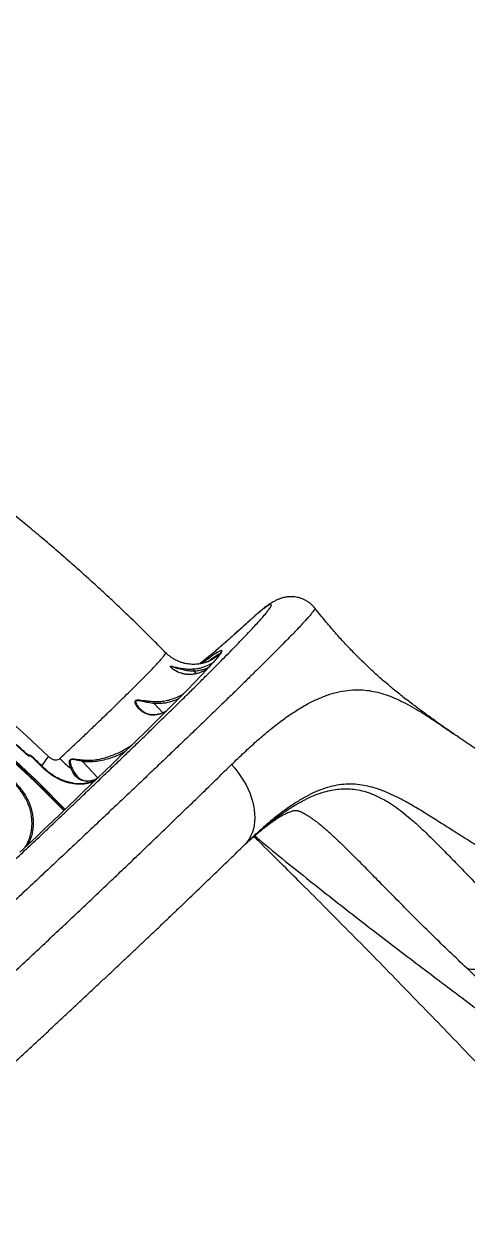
# Model space of a CAD drawing. Header units: millimetres. Extents: x -8422 to 28150, y -6982 to 5510.
# Drawn here: x 22933 to 23378, y 876 to 2092 of the extents above; entities that cross this region are included whole.
import ezdxf

# ---------------------------------------------------------------- set-up
doc = ezdxf.new("R2010")
doc.units = ezdxf.units.MM
for name, color, linetype in [('DIKOM_ОБЪЕКТ', 7, 'Continuous'), ('DIKOM_РАЗМЕР_ЗОНА', 7, 'Continuous'), ('DIKOM_РАЗМЕР_ОБЪЕКТА', 7, 'Continuous')]:
    doc.layers.add(name, color=color, linetype=linetype)
doc.styles.add('style1', font='arial.ttf', dxfattribs={"width": 0.8})
doc.dimstyles.new('1-50', dxfattribs={"dimtxt": 300, "dimasz": 200, "dimexe": 100, "dimexo": 0, "dimgap": 100, "dimtad": 1, "dimdec": 0, "dimtxsty": 'style1', "dimcen": 0, "dimclrd": 7, "dimclre": 7, "dimadec": 1, "dimazin": 2, "dimtfac": 1, "dimtdec": 0, "dimtmove": 1, "dimatfit": 3, "dimfxl": 0, "dimlwd": 25, "dimlwe": 18, "dimarcsym": 0})

# ---------------------------------------------------------------- blocks, each defined once
blk = doc.blocks.new('*D15')
at = {"layer": 'Defpoints', "color": 0, "transparency": 16777216}
for p in [(19380.3, 3651.5), (27070.1, 3651.5), (15204.4, -3115.2)]:
    blk.add_point(p, dxfattribs=at)
at = {"layer": 'DIKOM_РАЗМЕР_ОБЪЕКТА', "color": 7, "lineweight": 18, "transparency": 16777216}
for p, q in [((19380.3, 3651.5), (27170.1, 3651.5)), ((15204.4, -3115.2), (27170.1, -3115.2))]:
    blk.add_line(p, q, dxfattribs=at)
at = {"layer": 'DIKOM_РАЗМЕР_ОБЪЕКТА', "color": 7, "lineweight": 25, "transparency": 16777216}
blk.add_line((27070.1, -2915.2), (27070.1, 3451.5), dxfattribs=at)
at = {"layer": 'DIKOM_РАЗМЕР_ОБЪЕКТА', "color": 7, "transparency": 16777216}
for points in [[(27036.8, 3451.5), (27103.5, 3451.5), (27070.1, 3651.5)], [(27036.8, -2915.2), (27103.5, -2915.2), (27070.1, -3115.2)]]:
    blk.add_solid(points, dxfattribs=at)
at = {"layer": 'DIKOM_РАЗМЕР_ОБЪЕКТА', "color": 0, "transparency": 16777216, "insert": (26817, -135.2), "char_height": 300, "attachment_point": 5, "rotation": 90, "style": 'style1'}
blk.add_mtext('6750', dxfattribs=at)
blk = doc.blocks.new('*D16')
at = {"layer": 'Defpoints', "color": 0, "transparency": 16777216}
for p in [(12490, 1388), (23986.6, 1004), (12490, -5796.5)]:
    blk.add_point(p, dxfattribs=at)
at = {"layer": 'DIKOM_РАЗМЕР_ОБЪЕКТА', "color": 7, "lineweight": 18, "transparency": 16777216}
for p, q in [((12490, 1388), (12490, -5896.5)), ((23986.6, 1004), (23986.6, -5896.5))]:
    blk.add_line(p, q, dxfattribs=at)
at = {"layer": 'DIKOM_РАЗМЕР_ОБЪЕКТА', "color": 7, "lineweight": 25, "transparency": 16777216}
blk.add_line((23786.6, -5796.5), (12690, -5796.5), dxfattribs=at)
at = {"layer": 'DIKOM_РАЗМЕР_ОБЪЕКТА', "color": 7, "transparency": 16777216}
for points in [[(12690, -5763.2), (12690, -5829.8), (12490, -5796.5)], [(23786.6, -5763.2), (23786.6, -5829.8), (23986.6, -5796.5)]]:
    blk.add_solid(points, dxfattribs=at)
at = {"layer": 'DIKOM_РАЗМЕР_ОБЪЕКТА', "color": 0, "transparency": 16777216, "insert": (18238.3, -5543.3), "char_height": 300, "attachment_point": 5, "style": 'style1'}
blk.add_mtext('11500', dxfattribs=at)
blk = doc.blocks.new('*D14')
at = {"layer": 'Defpoints', "color": 0, "transparency": 16777216}
for p in [(20684.7, 5148.6), (28049.7, 5148.6), (14575.8, -5055.5)]:
    blk.add_point(p, dxfattribs=at)
at = {"layer": 'DIKOM_РАЗМЕР_ЗОНА', "color": 7, "lineweight": 18, "transparency": 16777216}
for p, q in [((20684.7, 5148.6), (28149.7, 5148.6)), ((14575.8, -5055.5), (28149.7, -5055.5))]:
    blk.add_line(p, q, dxfattribs=at)
at = {"layer": 'DIKOM_РАЗМЕР_ЗОНА', "color": 7, "lineweight": 25, "transparency": 16777216}
blk.add_line((28049.7, -4855.5), (28049.7, 4948.6), dxfattribs=at)
at = {"layer": 'DIKOM_РАЗМЕР_ЗОНА', "color": 7, "transparency": 16777216}
for points in [[(28016.4, 4948.6), (28083, 4948.6), (28049.7, 5148.6)], [(28016.4, -4855.5), (28083, -4855.5), (28049.7, -5055.5)]]:
    blk.add_solid(points, dxfattribs=at)
at = {"layer": 'DIKOM_РАЗМЕР_ЗОНА', "color": 0, "transparency": 16777216, "insert": (27796.5, -63.6), "char_height": 300, "attachment_point": 5, "rotation": 90, "style": 'style1'}
blk.add_mtext('10200', dxfattribs=at)
blk = doc.blocks.new('*D13')
at = {"layer": 'Defpoints', "color": 0, "transparency": 16777216}
for p in [(10490, 1785.1), (25983.1, 460.5), (10490, -6882.5)]:
    blk.add_point(p, dxfattribs=at)
at = {"layer": 'DIKOM_РАЗМЕР_ЗОНА', "color": 7, "lineweight": 18, "transparency": 16777216}
for p, q in [((10490, 1785.1), (10490, -6982.5)), ((25983.1, 460.5), (25983.1, -6982.5))]:
    blk.add_line(p, q, dxfattribs=at)
at = {"layer": 'DIKOM_РАЗМЕР_ЗОНА', "color": 7, "lineweight": 25, "transparency": 16777216}
blk.add_line((25783.1, -6882.5), (10690, -6882.5), dxfattribs=at)
at = {"layer": 'DIKOM_РАЗМЕР_ЗОНА', "color": 7, "transparency": 16777216}
for points in [[(10690, -6849.2), (10690, -6915.8), (10490, -6882.5)], [(25783.1, -6849.2), (25783.1, -6915.8), (25983.1, -6882.5)]]:
    blk.add_solid(points, dxfattribs=at)
at = {"layer": 'DIKOM_РАЗМЕР_ЗОНА', "color": 0, "transparency": 16777216, "insert": (18236.5, -6629.3), "char_height": 300, "attachment_point": 5, "style": 'style1'}
blk.add_mtext('15500', dxfattribs=at)

msp = doc.modelspace()

# ---------------------------------------------------------------- linework, layer by layer
at = {"layer": 'DIKOM_ОБЪЕКТ', "color": 7, "linetype": 'Continuous', "lineweight": 15}
for p, q in [((23154, 1486.3), (23153.8, 1486.1)), ((23122.3, 1453), (23119.5, 1451)), ((23121.6, 1457.8), (23120, 1456.4)), ((23103.7, 1440.6), (23106, 1438.1)), ((23106.9, 1438.3), (23105.7, 1438)), ((23063.8, 1408), (23072.4, 1398.7)), ((23075.8, 1400.4), (23071.7, 1398.3)), ((22937, 1356), (22936.9, 1356)), ((22937.5, 1356), (22937.3, 1355.9)), ((22937.3, 1355.9), (22937.3, 1355.9)), ((22937.3, 1355.9), (22937.5, 1355.9)), ((22991.6, 1349.8), (23007, 1333.2)), ((22986.6, 1334.5), (22986.7, 1334.3)), ((23163.1, 1273.9), (23162.9, 1273.8)), ((23253, 1266.2), (23252.4, 1266.8))]:
    msp.add_line(p, q, dxfattribs=at)
at = {"layer": 'DIKOM_ОБЪЕКТ', "color": 7, "linetype": 'Continuous', "lineweight": 15, "flags": 128}
for points in [[(22972.6, 1300.3), (22965.2, 1308), (22954.7, 1318.5), (22944.2, 1328.8), (22933.6, 1339), (22922.8, 1348.9), (22912, 1358.7), (22901, 1368.3), (22890, 1377.7), (22878.9, 1386.9), (22867.7, 1395.9), (22856.5, 1404.7), (22845.2, 1413.3), (22833.9, 1421.6), (22822.5, 1429.7), (22811.1, 1437.6), (22799.6, 1445.2), (22788.2, 1452.6), (22776.7, 1459.7), (22765.3, 1466.6), (22753.8, 1473.2)], [(22754.4, 1475), (22765.9, 1468.3), (22777.4, 1461.4), (22788.9, 1454.3), (22800.4, 1446.9), (22811.8, 1439.2), (22823.3, 1431.4), (22834.7, 1423.2), (22846.1, 1414.9), (22857.4, 1406.3), (22868.7, 1397.5), (22879.9, 1388.5), (22891, 1379.2), (22902.1, 1369.8), (22913, 1360.2), (22923.9, 1350.3), (22934.7, 1340.3), (22945.4, 1330.2), (22955.9, 1319.8), (22966.4, 1309.3), (22973.9, 1301.5)], [(22798.1, 1482.8), (22809.8, 1475), (22821.5, 1466.9), (22833.1, 1458.7), (22844.7, 1450.2), (22856.3, 1441.5), (22867.8, 1432.6), (22879.2, 1423.6), (22890.6, 1414.3), (22901.9, 1404.8), (22913.1, 1395.1), (22924.3, 1385.3), (22935.4, 1375.3), (22946.3, 1365.1), (22957.2, 1354.7)], [(23125.2, 1458.2), (23125.8, 1458.7), (23127.4, 1459.7), (23128.8, 1460.5), (23129.9, 1461.1), (23130.8, 1461.4), (23131.3, 1461.5), (23131.7, 1461.4)], [(23131.7, 1461.4), (23131.7, 1461), (23131.6, 1460.4), (23131.1, 1459.5), (23130.4, 1458.4), (23130.1, 1458)], [(23130.1, 1458), (23129.5, 1457.1), (23128.2, 1455.5), (23126.8, 1453.7), (23125, 1451.7), (23123.1, 1449.4), (23120.8, 1446.9), (23118.3, 1444.2), (23115.6, 1441.2), (23112.6, 1438.1), (23109.4, 1434.7), (23106, 1431), (23102.3, 1427.2), (23098.4, 1423.2), (23094.2, 1418.9), (23089.8, 1414.5), (23085.2, 1409.8), (23080.4, 1405), (23075.3, 1400), (23070.1, 1394.7), (23064.6, 1389.3), (23059, 1383.7), (23053.1, 1378), (23047, 1372), (23040.8, 1365.9), (23034.4, 1359.7), (23027.8, 1353.3), (23021, 1346.7), (23014, 1340), (23006.9, 1333.2), (22999.7, 1326.2), (22992.3, 1319.1), (22984.7, 1311.8), (22977, 1304.5), (22969.2, 1297.1), (22961.3, 1289.5), (22953.2, 1281.9), (22945.1, 1274.1), (22936.8, 1266.3), (22928.4, 1258.4)], [(22938.2, 1355.2), (22938.1, 1355.4), (22938, 1355.5), (22937.9, 1355.7), (22937.8, 1355.8), (22937.6, 1355.8), (22937.5, 1355.9), (22937.4, 1355.9), (22937.3, 1355.9)], [(22953.4, 1341.8), (22951.7, 1343.5), (22950, 1345.1), (22948.3, 1346.8), (22946.5, 1348.4), (22944.8, 1350), (22943.1, 1351.7), (22941.4, 1353.3), (22939.6, 1354.9)], [(23141.5, 1346.7), (23144.8, 1342.9), (23147.9, 1339.1), (23150.7, 1335.1), (23153.4, 1331), (23155.8, 1326.8), (23157.9, 1322.6), (23159.8, 1318.3), (23161.3, 1314), (23162.7, 1309.8), (23163.7, 1305.5), (23164.4, 1301.4), (23164.8, 1297.2), (23165, 1293.2), (23164.8, 1289.3), (23164.3, 1285.5), (23163.5, 1281.9), (23162.5, 1278.5), (23161.1, 1275.2), (23159.5, 1272.2), (23157.6, 1269.3), (23155.4, 1266.7), (23154.2, 1265.5)], [(22967, 1332.2), (22967, 1332.4), (22967.1, 1332.5), (22967.1, 1332.6), (22967.1, 1332.7), (22967, 1332.8), (22967, 1332.8)], [(23378.4, 1141.9), (23380.5, 1141.2), (23382.8, 1140.8), (23385.3, 1140.7), (23388, 1140.9), (23390.8, 1141.4), (23393.9, 1142.2), (23397.1, 1143.3), (23400.5, 1144.7), (23404, 1146.3), (23407.6, 1148.2), (23411.3, 1150.4), (23415, 1152.8), (23418.8, 1155.4), (23422.6, 1158.2), (23426.4, 1161.3), (23430.2, 1164.5), (23434, 1167.9), (23437.7, 1171.5), (23441.3, 1175.1)]]:
    msp.add_lwpolyline(points, dxfattribs=at)
at = {"layer": 'DIKOM_ОБЪЕКТ', "color": 7, "linetype": 'Continuous', "lineweight": 15}
for centre, radius, start, end in [((23272, 1249.3), 255.4, 125.0969, 128.7154), ((23162.7, 1397.1), 69.3, 117.6797, 129.5355), ((22936.2, 1356.1), 0.719, 312.3586, 354.8279), ((22939.2, 1355.5), 0.711, 310.0565, 352.238), ((23030.3, 1293.6), 95.3, 140.0847, 147.101), ((23016.9, 1395.6), 64.4, 221.6182, 234.8788), ((22952.9, 1342.5), 0.846, 310.1044, 344.814), ((22980.3, 1340.4), 2.57, 74.4214, 100.2869)]:
    msp.add_arc(centre, radius, start, end, dxfattribs=at)
for points, knots in [([(23075.2, 1459.2), (23071.1, 1463.4), (23062.5, 1472.2), (23049.2, 1485.2), (23035.5, 1498.5), (23021.7, 1511.6), (23007.7, 1524.5), (22993.7, 1537.3), (22979.5, 1549.9), (22965.1, 1562.4), (22950.7, 1574.7), (22936.2, 1586.8), (22921.5, 1598.8), (22906.8, 1610.6), (22891.9, 1622.2), (22876.9, 1633.6), (22861.8, 1644.9), (22846.6, 1655.9), (22831.3, 1666.8), (22815.9, 1677.5), (22801.6, 1687.2), (22792.4, 1693.3), (22788.3, 1695.9)], [0, 0, 0, 0, 0.046693, 0.097008, 0.14735, 0.197724, 0.248133, 0.298584, 0.349079, 0.399623, 0.45022, 0.500876, 0.551594, 0.602378, 0.653231, 0.70416, 0.755167, 0.806255, 0.857429, 0.908691, 0.960046, 1, 1, 1, 1]), ([(23225.4, 1503.9), (23225.3, 1504.2), (23224.5, 1505.2), (23222.9, 1506.9), (23220.6, 1509), (23218.1, 1510.7), (23215.6, 1512.2), (23213, 1513.4), (23210.4, 1514.3), (23207.8, 1514.9), (23205.3, 1515.3), (23202.9, 1515.5), (23200.7, 1515.6), (23198.6, 1515.4), (23196.7, 1515.2), (23194.9, 1514.9), (23193.2, 1514.5), (23191.6, 1514), (23190.1, 1513.5), (23188.7, 1512.9), (23187.2, 1512.3), (23185.8, 1511.6), (23184.2, 1510.7), (23182.3, 1509.6), (23180.4, 1508.5), (23179.3, 1507.8), (23178.9, 1507.5)], [0, 0, 0, 0, 0.008536, 0.04083, 0.072562, 0.103782, 0.134534, 0.16485, 0.19475, 0.224241, 0.253345, 0.282127, 0.310747, 0.339482, 0.368647, 0.398764, 0.430474, 0.464595, 0.503108, 0.544709, 0.59261, 0.648923, 0.717195, 0.803686, 0.922069, 1, 1, 1, 1]), ([(22463.7, 845.6), (22462.9, 844.6), (22461.3, 842.5), (22460.1, 840.5), (22459.6, 839.3), (22459.9, 838.8), (22460.7, 838.8), (22462.1, 839.4), (22464.3, 840.6), (22467.1, 842.4), (22470.5, 844.8), (22474.6, 847.8), (22479.2, 851.4), (22484.4, 855.5), (22490.1, 860.1), (22496.5, 865.3), (22503.6, 871.2), (22511.2, 877.6), (22519.5, 884.6), (22528.2, 892), (22537.4, 899.9), (22546.9, 908.1), (22556.9, 916.8), (22567.5, 926), (22578.6, 935.8), (22590.3, 946.1), (22602.3, 956.8), (22614.7, 967.8), (22627.3, 979), (22640.2, 990.5), (22653.4, 1002.4), (22666.9, 1014.6), (22680.9, 1027.2), (22695.3, 1040.2), (22709.9, 1053.5), (22725.3, 1067.5), (22741.5, 1082.3), (22758.6, 1097.9), (22775.8, 1113.7), (22793.3, 1129.8), (22811, 1146.2), (22827.9, 1161.7), (22843.8, 1176.5), (22858.7, 1190.4), (22873.6, 1204.2), (22888.5, 1218.2), (22903.5, 1232.1), (22918.4, 1246.2), (22933.2, 1260.1), (22947.6, 1273.6), (22961.7, 1286.9), (22975.3, 1299.9), (22988.8, 1312.7), (23002, 1325.3), (23015.1, 1337.8), (23027.9, 1350), (23040.3, 1362), (23052.3, 1373.5), (23063.7, 1384.6), (23074.6, 1395.2), (23085.1, 1405.4), (23095.2, 1415.3), (23104.9, 1424.9), (23114.1, 1434.1), (23122.9, 1442.8), (23131, 1451), (23138.5, 1458.5), (23145.3, 1465.6), (23151.6, 1472.1), (23157.4, 1478.1), (23162.6, 1483.7), (23167.3, 1488.7), (23171.3, 1493.2), (23174.6, 1497), (23177.3, 1500.2), (23179.3, 1502.9), (23180.8, 1504.9), (23181.6, 1506.4), (23181.7, 1507.3), (23181.2, 1507.7), (23180.1, 1507.4), (23178.5, 1506.6), (23176.7, 1505.5), (23175.5, 1504.7), (23174.9, 1504.4)], [0, 0, 0, 0, 0.014465, 0.028965, 0.040896, 0.052838, 0.06478, 0.076711, 0.08899, 0.101279, 0.113569, 0.125847, 0.137779, 0.149722, 0.161665, 0.173598, 0.185878, 0.198169, 0.210461, 0.222741, 0.234655, 0.246579, 0.258502, 0.270416, 0.282674, 0.294944, 0.307213, 0.319472, 0.331406, 0.34335, 0.355294, 0.367228, 0.379509, 0.391801, 0.404093, 0.416374, 0.43016, 0.443953, 0.457739, 0.471823, 0.485915, 0.499998, 0.511916, 0.523844, 0.535771, 0.547689, 0.559953, 0.572228, 0.584503, 0.596767, 0.608684, 0.620612, 0.63254, 0.644457, 0.65672, 0.668993, 0.681267, 0.69353, 0.705463, 0.717406, 0.729349, 0.741282, 0.753561, 0.765852, 0.778142, 0.790422, 0.802353, 0.814295, 0.826236, 0.838167, 0.850446, 0.862736, 0.875027, 0.887306, 0.899222, 0.911149, 0.923075, 0.934991, 0.947253, 0.959525, 0.971798, 0.98406, 0.992027, 1, 1, 1, 1]), ([(23225.4, 1503.9), (23225.4, 1503.9), (23225.7, 1503.8), (23225.4, 1503.1), (23224.6, 1501.7), (23223, 1499.6), (23220.7, 1496.9), (23217.8, 1493.5), (23214.2, 1489.6), (23210, 1485.1), (23205.2, 1480.1), (23199.7, 1474.4), (23193.5, 1468.1), (23186.5, 1461.1), (23179, 1453.6), (23170.9, 1445.5), (23162.3, 1437.1), (23153.3, 1428.2), (23143.7, 1418.8), (23133.4, 1408.9), (23122.6, 1398.4), (23111.2, 1387.4), (23099.2, 1375.9), (23086.9, 1364.1), (23074.3, 1352.1), (23061.4, 1339.8), (23048.2, 1327.2), (23034.5, 1314.2), (23020.2, 1300.7), (23005.6, 1286.9), (22990.6, 1272.8), (22975.5, 1258.6), (22960.3, 1244.4), (22945.1, 1230.1), (22929.6, 1215.7), (22913.9, 1201), (22897.9, 1186.1), (22881.7, 1171), (22865.3, 1155.8), (22848.3, 1140), (22830.6, 1123.6), (22812.2, 1106.6), (22793.8, 1089.6), (22775.3, 1072.7), (22756.9, 1055.8), (22739.6, 1039.9), (22723.5, 1025.1), (22708.4, 1011.4), (22693.6, 997.9), (22678.9, 984.6), (22664.4, 971.4), (22650.1, 958.4), (22636.1, 945.8), (22622.6, 933.7), (22609.7, 922), (22597.3, 910.9), (22585.3, 900.2), (22573.6, 889.8), (22562.3, 879.8), (22551.4, 870.2), (22541, 861.1), (22531.3, 852.6), (22522.2, 844.7), (22513.8, 837.4), (22505.9, 830.6), (22498.6, 824.4), (22491.7, 818.6), (22485.5, 813.4), (22479.9, 808.8), (22475, 804.9), (22470.9, 801.7), (22467.4, 799.1), (22464.5, 797), (22462.3, 795.6), (22460.8, 794.9), (22460, 794.6), (22460, 794.9), (22460, 794.9)], [0, 0, 0, 0, 0.002674, 0.015913, 0.029531, 0.043163, 0.056794, 0.070413, 0.083673, 0.096944, 0.110214, 0.123474, 0.137119, 0.150778, 0.164436, 0.178082, 0.191342, 0.204614, 0.217886, 0.231147, 0.244793, 0.258451, 0.27211, 0.285756, 0.298999, 0.312254, 0.325509, 0.338752, 0.352379, 0.366018, 0.379657, 0.393284, 0.406529, 0.419785, 0.433041, 0.446285, 0.459914, 0.473556, 0.487197, 0.500826, 0.516147, 0.531476, 0.546797, 0.562449, 0.578109, 0.593761, 0.607023, 0.620296, 0.633569, 0.646831, 0.660478, 0.674138, 0.687797, 0.701445, 0.714684, 0.727934, 0.741185, 0.754424, 0.768046, 0.781681, 0.795315, 0.808937, 0.822198, 0.83547, 0.848743, 0.862003, 0.875651, 0.889312, 0.902972, 0.91662, 0.929876, 0.943144, 0.956412, 0.969668, 0.983311, 0.996967, 1, 1, 1, 1]), ([(23174.9, 1504.4), (23174.9, 1504.3), (23174.5, 1504.1), (23173.3, 1503.2), (23170.8, 1501.1), (23167.5, 1498.3), (23163.5, 1494.8), (23158.9, 1490.7), (23155.5, 1487.6), (23153.8, 1486.1)], [0, 0, 0, 0, 0.013638, 0.178892, 0.344134, 0.508047, 0.67197, 0.835994, 1, 1, 1, 1]), ([(23178.2, 1507), (23177.9, 1506.8), (23177.1, 1506.3), (23175.7, 1505.2), (23174, 1503.9), (23172.3, 1502.4), (23170.5, 1500.9), (23168.6, 1499.2), (23166.4, 1497.4), (23164.2, 1495.4), (23161.9, 1493.3), (23159.4, 1491.2), (23156.9, 1488.9), (23155, 1487.2), (23154.1, 1486.3), (23154, 1486.3)], [0, 0, 0, 0, 0.057868, 0.134494, 0.24015, 0.330092, 0.413852, 0.502127, 0.586449, 0.669609, 0.751807, 0.833261, 0.913992, 0.99398, 1, 1, 1, 1]), ([(23174.9, 1504.4), (23175.1, 1504.5), (23176.1, 1505.5), (23177.3, 1506.3), (23178.2, 1507)], [0, 0, 0, 0, 0.175831, 1, 1, 1, 1]), ([(23178.2, 1507), (23178.4, 1507.1), (23178.6, 1507.3), (23178.9, 1507.4), (23178.9, 1507.5)], [0, 0, 0, 0, 0.874145, 1, 1, 1, 1]), ([(23365.7, 1377.3), (23364.9, 1377.8), (23361.8, 1379.9), (23356.2, 1383.8), (23348.4, 1389.3), (23339.9, 1395.4), (23330.8, 1402.1), (23321, 1409.4), (23310.8, 1417.4), (23300.3, 1426), (23289.5, 1435.3), (23278.6, 1445.3), (23268.3, 1455.4), (23258.6, 1465.4), (23249.4, 1475.3), (23240.2, 1485.9), (23232.2, 1495.5), (23227.3, 1501.7), (23225.5, 1504)], [0, 0, 0, 0, 0.015289, 0.061718, 0.113562, 0.170505, 0.232141, 0.297959, 0.367338, 0.439575, 0.514312, 0.591579, 0.671636, 0.738034, 0.806949, 0.878911, 0.954575, 1, 1, 1, 1]), ([(23153.8, 1486.1), (23152.3, 1484.7), (23149.3, 1482), (23144.9, 1478), (23140.7, 1474.3), (23136.7, 1470.8), (23133.1, 1467.6), (23129.7, 1464.6), (23126.6, 1462), (23124, 1459.7), (23121.7, 1457.8), (23120.6, 1456.9), (23120, 1456.4)], [0, 0, 0, 0, 0.101029, 0.202057, 0.306021, 0.409983, 0.511013, 0.612042, 0.716008, 0.819974, 0.90974, 1, 1, 1, 1]), ([(23154, 1486.3), (23153.2, 1485.6), (23151.3, 1483.8), (23148.3, 1481.2), (23145.1, 1478.3), (23142, 1475.5), (23139.1, 1472.9), (23136.3, 1470.4), (23133.7, 1468.2), (23131.3, 1466.1), (23129.1, 1464.1), (23127.1, 1462.4), (23125.2, 1460.8), (23123.6, 1459.5), (23122.4, 1458.5), (23121.8, 1458), (23121.6, 1457.8)], [0, 0, 0, 0, 0.053177, 0.130495, 0.207689, 0.284613, 0.361133, 0.437113, 0.512419, 0.586811, 0.661149, 0.735409, 0.809258, 0.882239, 0.95371, 1, 1, 1, 1]), ([(22973, 1300.7), (22972.6, 1301.1), (22969.1, 1304.8), (22962.3, 1311.6), (22952.8, 1321.2), (22943.2, 1330.6), (22933.4, 1339.9), (22923.6, 1349), (22913.7, 1357.9), (22903.7, 1366.7), (22893.7, 1375.4), (22883.6, 1383.8), (22873.4, 1392.1), (22863.2, 1400.3), (22852.9, 1408.2), (22842.6, 1416), (22832.2, 1423.5), (22821.8, 1430.9), (22811.4, 1438.1), (22800.9, 1445.1), (22790.4, 1451.9), (22780, 1458.4), (22769.5, 1464.8), (22760.7, 1469.9), (22755.5, 1472.9), (22753.7, 1473.9)], [0, 0, 0, 0, 0.006129, 0.052342, 0.098555, 0.144768, 0.190983, 0.237196, 0.28341, 0.329625, 0.375839, 0.422054, 0.468269, 0.514485, 0.560701, 0.606918, 0.653134, 0.699352, 0.74557, 0.791788, 0.838007, 0.884227, 0.930447, 0.976668, 1, 1, 1, 1]), ([(22968.8, 1352.8), (22972.4, 1356.2), (22979.6, 1363), (22989.8, 1372.6), (22999.5, 1381.9), (23008.9, 1390.8), (23017.8, 1399.4), (23026.3, 1407.6), (23034.1, 1415.3), (23041.6, 1422.6), (23048.5, 1429.5), (23054.8, 1435.8), (23060.4, 1441.5), (23065.1, 1446.5), (23069, 1450.7), (23072, 1454.1), (23074, 1456.7), (23075.1, 1458.3), (23075.5, 1459.2), (23075.2, 1459.2), (23075.2, 1459.2)], [0, 0, 0, 0, 0.053489, 0.107041, 0.160594, 0.214083, 0.269765, 0.325519, 0.381273, 0.436955, 0.497498, 0.558087, 0.618629, 0.68094, 0.743301, 0.805612, 0.865954, 0.926343, 0.986685, 1, 1, 1, 1]), ([(23119.5, 1451), (23119.4, 1451), (23119.3, 1450.9), (23118.7, 1450.6), (23117.8, 1450.2), (23116.6, 1449.8), (23115.3, 1449.3), (23113.8, 1448.9), (23112.2, 1448.4), (23110.3, 1448), (23108.2, 1447.7), (23105.8, 1447.5), (23103.3, 1447.4), (23100.5, 1447.5), (23097.6, 1447.8), (23094.6, 1448.4), (23091.6, 1449.2), (23088.6, 1450.3), (23085.6, 1451.6), (23082.6, 1453.3), (23079.6, 1455.3), (23077.2, 1457.3), (23075.8, 1458.7), (23075.3, 1459.3)], [0, 0, 0, 0, 0.001379, 0.06163, 0.116639, 0.167442, 0.21513, 0.260744, 0.305254, 0.349528, 0.394086, 0.439625, 0.48659, 0.535145, 0.585179, 0.636394, 0.688458, 0.741077, 0.794045, 0.847219, 0.90607, 0.964203, 1, 1, 1, 1]), ([(23131.1, 1459.8), (23131.1, 1459.8), (23131.1, 1459.8), (23131, 1459.6), (23130.8, 1459.1), (23130.4, 1458.4), (23130, 1457.9), (23129.8, 1457.7)], [0, 0, 0, 0, 0.106359, 0.306738, 0.543617, 0.811361, 1, 1, 1, 1]), ([(23103.3, 1442.9), (23104.7, 1443), (23107.5, 1443.3), (23111.6, 1444.2), (23116.3, 1445.8), (23120.4, 1447.6), (23122.8, 1449.4), (23123.4, 1449.8)], [0, 0, 0, 0, 0.201259, 0.388899, 0.578298, 0.895571, 1, 1, 1, 1]), ([(23121.5, 1457.8), (23120.4, 1456.9), (23118.2, 1455.1), (23114.5, 1452), (23111.6, 1449.6), (23109.8, 1448.2), (23109.5, 1447.9)], [0, 0, 0, 0, 0.293325, 0.605161, 0.927426, 1, 1, 1, 1]), ([(23120, 1456.4), (23117.6, 1454.5), (23114.4, 1451.9), (23110.6, 1448.8), (23109.6, 1447.9)], [0, 0, 0, 0, 0.741633, 1, 1, 1, 1]), ([(23127.7, 1456.3), (23126.8, 1455.6), (23124.6, 1453.9), (23121.9, 1452.2), (23119.9, 1451.3), (23119.4, 1451.1)], [0, 0, 0, 0, 0.348336, 0.824584, 1, 1, 1, 1]), ([(23122.8, 1452.9), (23122.7, 1452.9), (23122.5, 1453.1), (23122.4, 1453), (23122.3, 1453)], [0, 0, 0, 0, 0.339836, 1, 1, 1, 1]), ([(23123.3, 1453.2), (23123.3, 1453.2), (23123.1, 1453.3), (23122.8, 1453.3), (23122.5, 1453.2), (23122.4, 1453), (23122.4, 1453)], [0, 0, 0, 0, 0.197341, 0.549582, 0.912041, 1, 1, 1, 1]), ([(23129.1, 1456.6), (23128.9, 1456.6), (23128.6, 1456.7), (23127.9, 1456.4), (23127.7, 1456.3)], [0, 0, 0, 0, 0.604218, 1, 1, 1, 1]), ([(23129.2, 1456.8), (23129.2, 1456.8), (23129, 1456.8), (23128.7, 1456.7), (23128.3, 1456.6), (23128.2, 1456.5)], [0, 0, 0, 0, 0.023208, 0.664944, 1, 1, 1, 1]), ([(23105.7, 1438), (23104.8, 1437.8), (23103.1, 1437.5), (23099.9, 1437.2), (23096.2, 1437.3), (23091.8, 1438.1), (23087.4, 1439.7), (23083.7, 1441.7), (23081.3, 1443.6), (23080.1, 1444.8), (23079.9, 1445.6), (23080.6, 1445.8), (23082.2, 1445.4), (23084.7, 1444.8), (23088.4, 1443.9), (23093.1, 1443.1), (23098.4, 1442.6), (23101.9, 1442.8), (23103.3, 1442.9)], [0, 0, 0, 0, 0.040432, 0.080882, 0.150957, 0.221146, 0.313922, 0.406693, 0.468097, 0.518439, 0.55094, 0.585741, 0.630832, 0.68922, 0.747831, 0.841262, 0.934582, 1, 1, 1, 1]), ([(23103.7, 1440.6), (23103.7, 1440.6), (23102.3, 1440.6), (23098.9, 1440.7), (23093.7, 1441.5), (23089.1, 1442.7), (23085.4, 1443.8), (23082.9, 1444.7), (23081.3, 1445.2), (23080.7, 1445.1), (23080.6, 1444.9), (23080.8, 1444.5), (23081.1, 1444.1), (23081.3, 1443.8), (23081.4, 1443.8)], [0, 0, 0, 0, 0.00012, 0.132788, 0.320138, 0.512684, 0.627772, 0.744888, 0.829606, 0.878148, 0.892492, 0.951367, 0.998618, 1, 1, 1, 1]), ([(23105.8, 1438.1), (23105.6, 1438), (23104.7, 1437.8), (23103, 1437.5), (23100.7, 1437.3), (23098.2, 1437.3), (23095.8, 1437.5), (23093.3, 1437.9), (23090.8, 1438.6), (23088.3, 1439.4), (23086.1, 1440.5), (23084.3, 1441.5), (23082.9, 1442.5), (23082, 1443.2), (23081.5, 1443.7), (23081.4, 1443.8), (23081.4, 1443.8)], [0, 0, 0, 0, 0.013163, 0.086438, 0.163927, 0.245343, 0.330611, 0.420911, 0.517433, 0.618195, 0.723175, 0.809097, 0.882425, 0.946415, 0.987311, 1, 1, 1, 1]), ([(23103.7, 1440.6), (23103.7, 1440.8), (23103.6, 1441.4), (23103.5, 1442.1), (23103.4, 1442.6), (23103.3, 1442.8), (23103.3, 1442.9), (23103.3, 1442.9)], [0, 0, 0, 0, 0.244002, 0.488003, 0.731999, 0.9571, 1, 1, 1, 1]), ([(23118.4, 1444.2), (23117.8, 1443.9), (23115.9, 1443.1), (23112.5, 1442), (23108.2, 1441), (23105.2, 1440.7), (23103.7, 1440.6)], [0, 0, 0, 0, 0.129743, 0.412262, 0.697422, 1, 1, 1, 1]), ([(23103.7, 1440.6), (23103.7, 1440.6), (23103.7, 1440.6), (23103.7, 1440.6), (23103.7, 1440.6), (23103.7, 1440.6)], [0, 0, 0, 0, 0.498061, 0.910043, 1, 1, 1, 1]), ([(23106.9, 1438.4), (23106.6, 1438.3), (23106.2, 1438.1), (23105.8, 1438.1), (23105.7, 1438.1)], [0, 0, 0, 0, 0.932014, 1, 1, 1, 1]), ([(23105.8, 1438), (23105.7, 1438), (23105.7, 1438), (23105.7, 1438), (23105.7, 1438)], [0, 0, 0, 0, 0.614267, 1, 1, 1, 1]), ([(23116.6, 1442.3), (23115.2, 1441.6), (23112.2, 1439.9), (23108.9, 1438.8), (23107, 1438.3), (23106.9, 1438.3)], [0, 0, 0, 0, 0.444778, 0.97507, 1, 1, 1, 1]), ([(23071.7, 1398.3), (23070.9, 1398), (23069.2, 1397.3), (23066.6, 1396.7), (23063.7, 1396.3), (23060.5, 1396.4), (23056.8, 1397.2), (23053.2, 1398.8), (23049.8, 1401.3), (23046.9, 1404.3), (23045, 1407.2), (23044.3, 1409.4), (23044.5, 1410.6), (23045.2, 1411.4), (23046.6, 1411.7), (23048.4, 1411.7), (23051.5, 1411.3), (23056, 1410.8), (23060.6, 1410.3), (23063.2, 1410.1), (23063.7, 1410.1)], [0, 0, 0, 0, 0.039971, 0.083837, 0.127734, 0.188933, 0.250231, 0.33504, 0.419982, 0.502438, 0.584613, 0.629744, 0.658083, 0.686914, 0.718, 0.753285, 0.78872, 0.882241, 0.975868, 1, 1, 1, 1]), ([(23063.8, 1408), (23063.8, 1408), (23063.2, 1408.1), (23060.7, 1408.4), (23056.3, 1409.2), (23051.8, 1410.3), (23048.8, 1410.8), (23047, 1411), (23045.8, 1410.9), (23045.3, 1410.5), (23045, 1410), (23045, 1409), (23045.7, 1407.5), (23046.8, 1405.7), (23047.9, 1404.3), (23048.7, 1403.5), (23049, 1403.2)], [0, 0, 0, 0, 0.000168, 0.047933, 0.231039, 0.418147, 0.48472, 0.552529, 0.608313, 0.64939, 0.658789, 0.70948, 0.794121, 0.874015, 0.954006, 1, 1, 1, 1]), ([(23063.7, 1410.1), (23064.5, 1410.1), (23067.1, 1410), (23071.6, 1410.3), (23077, 1411.2), (23082.5, 1412.8), (23088, 1415), (23091.6, 1417), (23093.3, 1418)], [0, 0, 0, 0, 0.07751, 0.253004, 0.429096, 0.604753, 0.812662, 1, 1, 1, 1]), ([(23087.7, 1412.4), (23087.6, 1412.4), (23086.2, 1411.7), (23081.9, 1410.2), (23076.3, 1408.7), (23070.6, 1408), (23066.9, 1407.9), (23064.6, 1408), (23063.8, 1408)], [0, 0, 0, 0, 0.014973, 0.19928, 0.543647, 0.720528, 0.89739, 1, 1, 1, 1]), ([(23141.5, 1346.7), (23145.8, 1350.8), (23154.3, 1359), (23166.6, 1370.2), (23178.8, 1380.6), (23190.8, 1390.1), (23202.6, 1398.4), (23213.9, 1405.5), (23224.8, 1411.2), (23235.3, 1415.7), (23245.7, 1419.1), (23255.9, 1421.2), (23266.1, 1422.1), (23275.6, 1421.8), (23284.5, 1420.4), (23292.8, 1418.4), (23301.3, 1415.5), (23309.9, 1411.8), (23318.9, 1407.2), (23328.3, 1401.9), (23338.1, 1395.8), (23348.5, 1389), (23357.5, 1382.9), (23363.3, 1378.9), (23365.1, 1377.6)], [0, 0, 0, 0, 0.049586, 0.099204, 0.148788, 0.199635, 0.25052, 0.301366, 0.350111, 0.39889, 0.447637, 0.497598, 0.547595, 0.597559, 0.639234, 0.680944, 0.722654, 0.764329, 0.807151, 0.850017, 0.892878, 0.935694, 0.979892, 1, 1, 1, 1]), ([(23071.8, 1398.6), (23071.5, 1398.4), (23070.5, 1398), (23068.8, 1397.5), (23066.6, 1396.9), (23064.5, 1396.6), (23062.5, 1396.5), (23060.5, 1396.7), (23058.5, 1397.1), (23056.4, 1397.8), (23054.3, 1398.8), (23052.3, 1400.1), (23050.5, 1401.6), (23049.4, 1402.7), (23048.9, 1403.2)], [0, 0, 0, 0, 0.029755, 0.105251, 0.18227, 0.259774, 0.336275, 0.41259, 0.498074, 0.592853, 0.69252, 0.797395, 0.907179, 1, 1, 1, 1]), ([(23063.8, 1408), (23063.8, 1408.3), (23063.8, 1408.9), (23063.8, 1409.6), (23063.7, 1409.9), (23063.7, 1410.1), (23063.7, 1410.1)], [0, 0, 0, 0, 0.315725, 0.631459, 0.94377, 1, 1, 1, 1]), ([(23063.8, 1408), (23063.8, 1408), (23063.8, 1408), (23063.8, 1408), (23063.8, 1408), (23063.8, 1408)], [0, 0, 0, 0, 0.42486, 0.783703, 1, 1, 1, 1]), ([(23071.8, 1398.4), (23071.8, 1398.4), (23071.8, 1398.4), (23071.7, 1398.3), (23071.7, 1398.3)], [0, 0, 0, 0, 0.80704, 1, 1, 1, 1]), ([(23075.6, 1400.2), (23074.8, 1399.8), (23073.5, 1399.1), (23072.2, 1398.6), (23071.8, 1398.4)], [0, 0, 0, 0, 0.689331, 1, 1, 1, 1]), ([(22936.7, 1355.5), (22936.2, 1356), (22933.8, 1358.2), (22924.2, 1366.7), (22915.2, 1374.8), (22908.1, 1381.2)], [0, 0, 0, 0, 0.051224, 0.256125, 1, 1, 1, 1]), ([(23499.4, 1289.9), (23497.4, 1291.2), (23492, 1294.7), (23483.3, 1300.2), (23473.4, 1306.5), (23463.7, 1312.7), (23454.9, 1318.3), (23447.1, 1323.3), (23439.6, 1328.1), (23431.5, 1333.3), (23422.9, 1338.9), (23414.5, 1344.4), (23406.3, 1349.8), (23398.3, 1355.2), (23390.5, 1360.4), (23382.9, 1365.5), (23375.5, 1370.5), (23369.6, 1374.6), (23366.2, 1376.9), (23365.1, 1377.6)], [0, 0, 0, 0, 0.040187, 0.107194, 0.174214, 0.241172, 0.308015, 0.356863, 0.405417, 0.469355, 0.532987, 0.596346, 0.659465, 0.722379, 0.785122, 0.847724, 0.910221, 0.973157, 1, 1, 1, 1]), ([(22937, 1356), (22933.2, 1359.3), (22929.4, 1362.7), (22925.6, 1366.1), (22925.4, 1366.2)], [0, 0, 0, 0, 0.964261, 1, 1, 1, 1]), ([(22991.8, 1351.3), (22993.2, 1351.2), (22996.1, 1350.9), (23001.2, 1351.1), (23007.2, 1351.8), (23014, 1353.4), (23021.3, 1355.8), (23028.9, 1359.1), (23035.8, 1362.8), (23039.8, 1365.4), (23041.3, 1366.4)], [0, 0, 0, 0, 0.081352, 0.162755, 0.293192, 0.424075, 0.554774, 0.730663, 0.897065, 1, 1, 1, 1]), ([(22938.2, 1355.2), (22938.1, 1355.2), (22937.9, 1355.2), (22937.6, 1355.1), (22937.1, 1355.2), (22936.9, 1355.4), (22936.7, 1355.5)], [0, 0, 0, 0, 0.085606, 0.389391, 0.694835, 1, 1, 1, 1]), ([(22937.3, 1355.9), (22937.3, 1355.9), (22937.3, 1355.9), (22937.2, 1355.9), (22937, 1355.9), (22937, 1356), (22936.9, 1356)], [0, 0, 0, 0, 0.314534, 0.608388, 0.856942, 1, 1, 1, 1]), ([(22939.9, 1355.4), (22939.8, 1355.4), (22939.5, 1355.7), (22938.9, 1356), (22938.1, 1356.1), (22937.5, 1356), (22937.3, 1355.8), (22937.2, 1355.8)], [0, 0, 0, 0, 0.071797, 0.380881, 0.660809, 0.935067, 1, 1, 1, 1]), ([(22939.6, 1354.9), (22939.5, 1355), (22939.2, 1355.2), (22938.8, 1355.4), (22938.4, 1355.3), (22938.2, 1355.3), (22938.2, 1355.2)], [0, 0, 0, 0, 0.296906, 0.594114, 0.889583, 1, 1, 1, 1]), ([(22953.7, 1342.3), (22952, 1343.9), (22947.4, 1348.3), (22942.8, 1352.7), (22939.9, 1355.4)], [0, 0, 0, 0, 0.375858, 1, 1, 1, 1]), ([(22957.2, 1354.7), (22958.1, 1354), (22959.8, 1352.5), (22962.8, 1351.4), (22965.6, 1351.2), (22967.7, 1351.9), (22968.5, 1352.6), (22968.8, 1352.8)], [0, 0, 0, 0, 0.238527, 0.471335, 0.696804, 0.915987, 1, 1, 1, 1]), ([(22979.9, 1342.9), (22979.3, 1344.4), (22978.6, 1346.5), (22978.3, 1349.2), (22978.4, 1350.6), (22979, 1351.5), (22979.8, 1352.1), (22981.3, 1352.4), (22983.2, 1352.3), (22986.7, 1352), (22989.6, 1351.6), (22991.8, 1351.3)], [0, 0, 0, 0, 0.231125, 0.319683, 0.391424, 0.436718, 0.482245, 0.545687, 0.638837, 0.734214, 1, 1, 1, 1]), ([(22991.6, 1349.8), (22991.6, 1349.8), (22989.5, 1350.3), (22986.7, 1350.9), (22983.3, 1351.6), (22981.4, 1351.8), (22980.1, 1351.7), (22979.3, 1351.2), (22978.9, 1350.4), (22978.9, 1349), (22979.4, 1346.4), (22980.4, 1344.4), (22981, 1342.9)], [0, 0, 0, 0, 0.000323, 0.274224, 0.369148, 0.463549, 0.523549, 0.564869, 0.606185, 0.674728, 0.76302, 1, 1, 1, 1]), ([(23034.1, 1359.4), (23032.8, 1358.7), (23028.7, 1356.4), (23022.2, 1353.9), (23014.6, 1351.5), (23007.6, 1350), (23001.4, 1349.3), (22996.1, 1349.3), (22993.1, 1349.6), (22991.6, 1349.8)], [0, 0, 0, 0, 0.100621, 0.316019, 0.476754, 0.637736, 0.798155, 0.899103, 1, 1, 1, 1]), ([(22991.6, 1349.8), (22991.7, 1350.1), (22991.7, 1350.6), (22991.8, 1351.1), (22991.8, 1351.3), (22991.8, 1351.3)], [0, 0, 0, 0, 0.499481, 0.920562, 1, 1, 1, 1]), ([(22991.6, 1349.8), (22991.6, 1349.8), (22991.6, 1349.8), (22991.6, 1349.8), (22991.6, 1349.8), (22991.6, 1349.8)], [0, 0, 0, 0, 0.385571, 0.784769, 1, 1, 1, 1]), ([(22621.7, 865.2), (22625.7, 868.7), (22633.7, 875.7), (22646.2, 886.8), (22659.2, 898.2), (22672.6, 910.1), (22686.5, 922.4), (22700.9, 935.3), (22715.6, 948.5), (22730.5, 961.8), (22745.5, 975.3), (22760.5, 988.9), (22775.8, 1002.7), (22791.3, 1016.9), (22807.2, 1031.3), (22823.3, 1046.1), (22839.6, 1061), (22855.7, 1075.8), (22871.7, 1090.6), (22887.6, 1105.3), (22903.5, 1120), (22919.4, 1134.9), (22935.4, 1149.8), (22951.5, 1164.9), (22967.4, 1179.8), (22983, 1194.5), (22998.3, 1208.9), (23013.1, 1223), (23027.8, 1236.9), (23042.3, 1250.8), (23056.7, 1264.5), (23070.8, 1278.1), (23084.6, 1291.4), (23098.8, 1305), (23113.2, 1319), (23127.8, 1333.2), (23136.9, 1342.2), (23141.5, 1346.7)], [0, 0, 0, 0, 0.027716, 0.055455, 0.083195, 0.110911, 0.139432, 0.167979, 0.196526, 0.225047, 0.252759, 0.280495, 0.30823, 0.335942, 0.364457, 0.392998, 0.421539, 0.450054, 0.477791, 0.505552, 0.533314, 0.561051, 0.589595, 0.618166, 0.646737, 0.675282, 0.70299, 0.730722, 0.758455, 0.786163, 0.814675, 0.843213, 0.871751, 0.900263, 0.933502, 0.966761, 1, 1, 1, 1]), ([(22967, 1332.2), (22964.6, 1333.5), (22961, 1335.5), (22956.6, 1338.9), (22954.5, 1340.9), (22953.4, 1341.8)], [0, 0, 0, 0, 0.492765, 0.746385, 1, 1, 1, 1]), ([(22967.1, 1332.9), (22966.8, 1333), (22965.4, 1333.6), (22963, 1335.1), (22959.7, 1337.3), (22956.6, 1339.7), (22954.7, 1341.5), (22953.7, 1342.3)], [0, 0, 0, 0, 0.048237, 0.287272, 0.527413, 0.768154, 1, 1, 1, 1]), ([(23006.4, 1332.6), (23005.1, 1332), (23002.9, 1330.9), (22999.7, 1330.1), (22996.8, 1329.7), (22993.8, 1329.8), (22990.9, 1330.5), (22988, 1331.9), (22985, 1334.3), (22982.2, 1337.9), (22980.7, 1341.2), (22979.9, 1342.9)], [0, 0, 0, 0, 0.104512, 0.182315, 0.262397, 0.354622, 0.449526, 0.561807, 0.677237, 0.835915, 1, 1, 1, 1]), ([(22981, 1342.9), (22981.9, 1341.2), (22983.5, 1338), (22985.6, 1335.6), (22986.6, 1334.5)], [0, 0, 0, 0, 0.539149, 1, 1, 1, 1]), ([(22933.9, 1263.5), (22934.6, 1264.8), (22936.3, 1267.5), (22938.1, 1272.2), (22939.6, 1277.3), (22940.5, 1282.7), (22940.8, 1288.1), (22940.4, 1293.6), (22939.5, 1299), (22938, 1304.4), (22935.9, 1309.6), (22932.9, 1315.4), (22928.8, 1321.5), (22925, 1325.4), (22923.1, 1327.3)], [0, 0, 0, 0, 0.063722, 0.142244, 0.221015, 0.299535, 0.378036, 0.456789, 0.535291, 0.613782, 0.692523, 0.771014, 0.885507, 1, 1, 1, 1]), ([(22923.9, 1328.2), (22925.4, 1326.7), (22928.2, 1323.9), (22931.8, 1319.2), (22934.9, 1314.2), (22937.4, 1309.1), (22939.5, 1303.7), (22940.9, 1298.2), (22941.7, 1292.6), (22941.9, 1287), (22941.5, 1281.5), (22940.5, 1276.1), (22938.9, 1270.9), (22937.4, 1267.7), (22936.6, 1266.1)], [0, 0, 0, 0, 0.087389, 0.174776, 0.257464, 0.340417, 0.423105, 0.505859, 0.58888, 0.671635, 0.75435, 0.83733, 0.920048, 1, 1, 1, 1]), ([(22981.8, 1328.1), (22981.6, 1328.1), (22980.2, 1328.3), (22977.7, 1328.9), (22974.1, 1329.9), (22970.5, 1331.2), (22968.2, 1332.3), (22967, 1332.9)], [0, 0, 0, 0, 0.033478, 0.273566, 0.515538, 0.758743, 1, 1, 1, 1]), ([(23003.3, 1329.7), (23002.9, 1329.5), (23001.1, 1328.7), (22997.6, 1327.8), (22992.7, 1327), (22987.6, 1326.8), (22982.4, 1327.3), (22977.2, 1328.3), (22972, 1329.9), (22968.6, 1331.4), (22967, 1332.2)], [0, 0, 0, 0, 0.034823, 0.172195, 0.310079, 0.448405, 0.586291, 0.724048, 0.862241, 1, 1, 1, 1]), ([(22981.7, 1328), (22981.8, 1328), (22983.6, 1327.7), (22987, 1327.5), (22992, 1327.6), (22996.8, 1328.4), (23001.2, 1329.5), (23003.8, 1330.7), (23005, 1331.3)], [0, 0, 0, 0, 0.009418, 0.213639, 0.418514, 0.622724, 0.826008, 1, 1, 1, 1]), ([(23006.5, 1332.6), (23006.2, 1332.5), (23005.2, 1332), (23003.6, 1331.3), (23001.6, 1330.6), (22999.7, 1330.2), (22997.8, 1329.9), (22996, 1329.9), (22994.2, 1330.1), (22992.4, 1330.5), (22990.7, 1331.2), (22989.1, 1332.1), (22987.7, 1333.2), (22986.9, 1334), (22986.7, 1334.3)], [0, 0, 0, 0, 0.036565, 0.115535, 0.194782, 0.273245, 0.354451, 0.439828, 0.529493, 0.623755, 0.722438, 0.825943, 0.935545, 1, 1, 1, 1]), ([(23479.9, 1210.9), (23476.1, 1213.1), (23468.5, 1217.6), (23457.3, 1224.2), (23446.2, 1230.7), (23433.1, 1238.3), (23418.3, 1247), (23401.9, 1256.8), (23386.2, 1266.4), (23371, 1276), (23356.5, 1285.2), (23342.9, 1293.8), (23330.2, 1301.7), (23318.2, 1308.7), (23307.6, 1314.3), (23298, 1318.7), (23289.5, 1322), (23281, 1324.5), (23272.4, 1326.3), (23263.6, 1327.1), (23254.5, 1326.9), (23245.3, 1325.5), (23235.8, 1323), (23226.1, 1319.4), (23216.3, 1314.5), (23206.4, 1308.6), (23196.2, 1301.7), (23185.8, 1293.8), (23175.1, 1284.8), (23167.5, 1278.1), (23163.4, 1274.2), (23163.1, 1273.9)], [0, 0, 0, 0, 0.026194, 0.052389, 0.078689, 0.104989, 0.146785, 0.18861, 0.230404, 0.273313, 0.316256, 0.359169, 0.400084, 0.441025, 0.481938, 0.513443, 0.544981, 0.576513, 0.60801, 0.642212, 0.676441, 0.710638, 0.745964, 0.781324, 0.816651, 0.852213, 0.887809, 0.923376, 0.959988, 0.996628, 1, 1, 1, 1]), ([(23157.6, 1268.7), (23159.8, 1270.8), (23165.6, 1276), (23174.7, 1283.8), (23185.1, 1292), (23195.2, 1299.4), (23205.3, 1305.9), (23215.3, 1311.5), (23225.3, 1316), (23234.4, 1319.2), (23242.6, 1321.1), (23250, 1322.2), (23257.4, 1322.5), (23265, 1322), (23272.9, 1320.5), (23281.1, 1318), (23289.3, 1314.5), (23297.4, 1310.1), (23305.5, 1304.9), (23313.6, 1298.9), (23321.8, 1292.2), (23330.1, 1284.8), (23338.5, 1276.9), (23348.1, 1267.4), (23359.2, 1256.2), (23371.9, 1243.2), (23384.8, 1229.8), (23398.2, 1216.3), (23412, 1202.8), (23426.3, 1189), (23436.3, 1179.8), (23441.3, 1175.1)], [0, 0, 0, 0, 0.021994, 0.057138, 0.092266, 0.127335, 0.162316, 0.198114, 0.233945, 0.269738, 0.297632, 0.325562, 0.353492, 0.381385, 0.413449, 0.4456, 0.477809, 0.510034, 0.54222, 0.574308, 0.606231, 0.638185, 0.670144, 0.702073, 0.745881, 0.789724, 0.833533, 0.875121, 0.916769, 0.958415, 1, 1, 1, 1]), ([(23158.4, 1269.6), (23158.7, 1269.8), (23160.4, 1271.3), (23163.5, 1274), (23167.6, 1277.6), (23171.6, 1280.8), (23175.3, 1283.8), (23178.9, 1286.5), (23182.2, 1288.9), (23185.4, 1291), (23188.2, 1292.8), (23190.7, 1294.4), (23193.1, 1295.7), (23195.3, 1296.9), (23197.4, 1297.9), (23199.3, 1298.7), (23201, 1299.3), (23202.4, 1299.8), (23203.6, 1300.2), (23204.6, 1300.4), (23205.4, 1300.5), (23206, 1300.6), (23206.5, 1300.6), (23206.7, 1300.6), (23207.3, 1300.5), (23208, 1300.3), (23208.9, 1300.1), (23209.8, 1299.8), (23211, 1299.3), (23212.4, 1298.7), (23214.1, 1297.8), (23216, 1296.8), (23218.1, 1295.5), (23220.4, 1294), (23222.8, 1292.3), (23225.5, 1290.4), (23228.4, 1288.2), (23231.5, 1285.7), (23234.8, 1282.9), (23238.3, 1279.9), (23242, 1276.6), (23246, 1272.9), (23249.4, 1269.6), (23251.6, 1267.5), (23252.4, 1266.8)], [0, 0, 0, 0, 0.003894, 0.029478, 0.054582, 0.079237, 0.103478, 0.127347, 0.150892, 0.174168, 0.19724, 0.217055, 0.237699, 0.260196, 0.28268, 0.305223, 0.327952, 0.351029, 0.374671, 0.399179, 0.425, 0.452862, 0.484142, 0.522268, 0.555302, 0.586031, 0.614994, 0.635888, 0.655895, 0.67984, 0.702966, 0.7256, 0.748017, 0.770413, 0.792879, 0.815504, 0.838115, 0.861282, 0.885035, 0.909398, 0.934389, 0.960013, 0.986269, 1, 1, 1, 1]), ([(22701.8, 846.5), (22703.3, 847.8), (22707, 851), (22713, 856.4), (22719.9, 862.5), (22727, 868.8), (22734.2, 875.2), (22741.5, 881.7), (22749, 888.4), (22756.6, 895.2), (22764.3, 902.1), (22772.1, 909.1), (22779.9, 916.2), (22788, 923.4), (22796.1, 930.8), (22804.3, 938.2), (22812.6, 945.7), (22821, 953.3), (22829.4, 961), (22837.9, 968.7), (22846.3, 976.4), (22854.9, 984.2), (22863.5, 992.1), (22872.2, 1000.1), (22880.9, 1008.1), (22889.6, 1016.1), (22898.4, 1024.2), (22907.2, 1032.3), (22916, 1040.4), (22924.7, 1048.5), (22933.5, 1056.6), (22942.2, 1064.7), (22951, 1072.8), (22959.7, 1081), (22968.4, 1089.1), (22977.1, 1097.2), (22985.7, 1105.2), (22994.3, 1113.3), (23002.9, 1121.3), (23011.4, 1129.3), (23019.9, 1137.2), (23028.3, 1145.2), (23036.6, 1153), (23044.8, 1160.8), (23052.9, 1168.4), (23061, 1176), (23068.9, 1183.5), (23076.7, 1191), (23084.4, 1198.3), (23092.1, 1205.6), (23099.6, 1212.8), (23107, 1219.9), (23114.3, 1226.9), (23121.4, 1233.7), (23128.4, 1240.5), (23135.3, 1247.2), (23142.1, 1253.7), (23148.4, 1259.8), (23152.4, 1263.7), (23154.2, 1265.5)], [0, 0, 0, 0, 0.011749, 0.029569, 0.047278, 0.06489, 0.082608, 0.100306, 0.118003, 0.135715, 0.153472, 0.171022, 0.188677, 0.206408, 0.224188, 0.241991, 0.259788, 0.277546, 0.295238, 0.312838, 0.330329, 0.347917, 0.3656, 0.383279, 0.400968, 0.418687, 0.436335, 0.454007, 0.471728, 0.489412, 0.506982, 0.52453, 0.542217, 0.559869, 0.5775, 0.595124, 0.612752, 0.630395, 0.648065, 0.665776, 0.68354, 0.701284, 0.719008, 0.736673, 0.754299, 0.771903, 0.789505, 0.807119, 0.824762, 0.842453, 0.860209, 0.878051, 0.895642, 0.913296, 0.93104, 0.948848, 0.966695, 0.984554, 1, 1, 1, 1]), ([(23154.2, 1265.5), (23155.5, 1266.8), (23158.4, 1269.5), (23161.3, 1272.3), (23162.9, 1273.8), (23163.1, 1273.9)], [0, 0, 0, 0, 0.426033, 0.946233, 1, 1, 1, 1]), ([(23641.9, 790.1), (23626, 805.8), (23594.2, 837.2), (23547.1, 884.4), (23500.3, 931.7), (23453.9, 979), (23406.7, 1027.6), (23358.7, 1077.5), (23317.6, 1119.9), (23284.5, 1153.8), (23259.4, 1179.2), (23234.2, 1204.6), (23211.6, 1227.2), (23189.8, 1248.9), (23174.9, 1263.6), (23165.5, 1272.9), (23164, 1274.4)], [0, 0, 0, 0, 0.09772, 0.195447, 0.29318, 0.390912, 0.488636, 0.593833, 0.699029, 0.751652, 0.804281, 0.856902, 0.909514, 0.943667, 0.990625, 1, 1, 1, 1]), ([(23164.8, 1275.2), (23166.3, 1273.9), (23176.6, 1265.2), (23194.9, 1250.1), (23227.2, 1224.2), (23266, 1193.7), (23312.6, 1158), (23359.2, 1122.8), (23405.9, 1087.7), (23451.2, 1053.6), (23495.1, 1020.2), (23537.6, 987.7), (23565.8, 965.9), (23579.9, 955)], [0, 0, 0, 0, 0.010818, 0.076415, 0.134253, 0.245555, 0.356878, 0.46822, 0.579565, 0.690885, 0.793922, 0.896963, 1, 1, 1, 1]), ([(23378.4, 1141.9), (23372.6, 1147.3), (23361, 1158.3), (23344.1, 1174.7), (23327.7, 1190.9), (23311.9, 1206.8), (23296.6, 1222.3), (23281.9, 1237.3), (23268.8, 1250.6), (23259.2, 1260.2), (23254.3, 1264.9), (23253, 1266.2)], [0, 0, 0, 0, 0.124427, 0.248854, 0.374198, 0.499542, 0.622607, 0.745725, 0.868779, 0.962923, 1, 1, 1, 1]), ([(23579.9, 955), (23576.2, 958.3), (23568.8, 965), (23557.4, 975.4), (23545.9, 986.1), (23532.2, 998.7), (23516.3, 1013.4), (23498, 1030.4), (23479.3, 1047.8), (23460.1, 1065.7), (23440.3, 1084.1), (23420, 1103), (23399.4, 1122.2), (23385.4, 1135.3), (23378.4, 1141.9)], [0, 0, 0, 0, 0.062598, 0.125196, 0.187935, 0.250674, 0.343369, 0.436122, 0.528877, 0.621573, 0.71615, 0.810784, 0.90542, 1, 1, 1, 1])]:
    msp.add_open_spline(points, degree=3, knots=knots, dxfattribs=at)

# ---------------------------------------------------------------- dimensions: what is measured, and where the dimension line sits
at = {"layer": 'DIKOM_РАЗМЕР_ЗОНА'}
dim = msp.add_linear_dim(base=(28049.7, 5148.6), p1=(14575.8, -5055.5), p2=(20684.7, 5148.6), angle=270, text='10200', dimstyle='1-50', override={"dimscale": 1, "dimtix": 0, "dimtofl": 1, "dimtmove": 1, "dimatfit": 3}, dxfattribs=at)
dim.commit()
dim.dimension.update_dxf_attribs({"geometry": '*D14', "text_midpoint": (28049.7, -63.6), "dimtype": 160})
dim = msp.add_linear_dim(base=(10490, -6882.5), p1=(25983.1, 460.5), p2=(10490, 1785.1), angle=180, text='15500', dimstyle='1-50', dxfattribs=at)
dim.commit()
dim.dimension.update_dxf_attribs({"geometry": '*D13', "text_midpoint": (18236.5, -6882.5), "dimtype": 160})
at = {"layer": 'DIKOM_РАЗМЕР_ОБЪЕКТА'}
dim = msp.add_linear_dim(base=(27070.1, 3651.5), p1=(15204.4, -3115.2), p2=(19380.3, 3651.5), angle=270, text='6750', dimstyle='1-50', override={"dimscale": 1, "dimtix": 0, "dimtofl": 1, "dimtmove": 1, "dimatfit": 3}, dxfattribs=at)
dim.commit()
dim.dimension.update_dxf_attribs({"geometry": '*D15', "text_midpoint": (27070.1, -135.2), "dimtype": 160})
dim = msp.add_linear_dim(base=(12490, -5796.5), p1=(23986.6, 1004), p2=(12490, 1388), angle=180, text='11500', dimstyle='1-50', dxfattribs=at)
dim.commit()
dim.dimension.update_dxf_attribs({"geometry": '*D16', "text_midpoint": (18238.3, -5796.5), "dimtype": 160})

doc.saveas('drawing.dxf')
